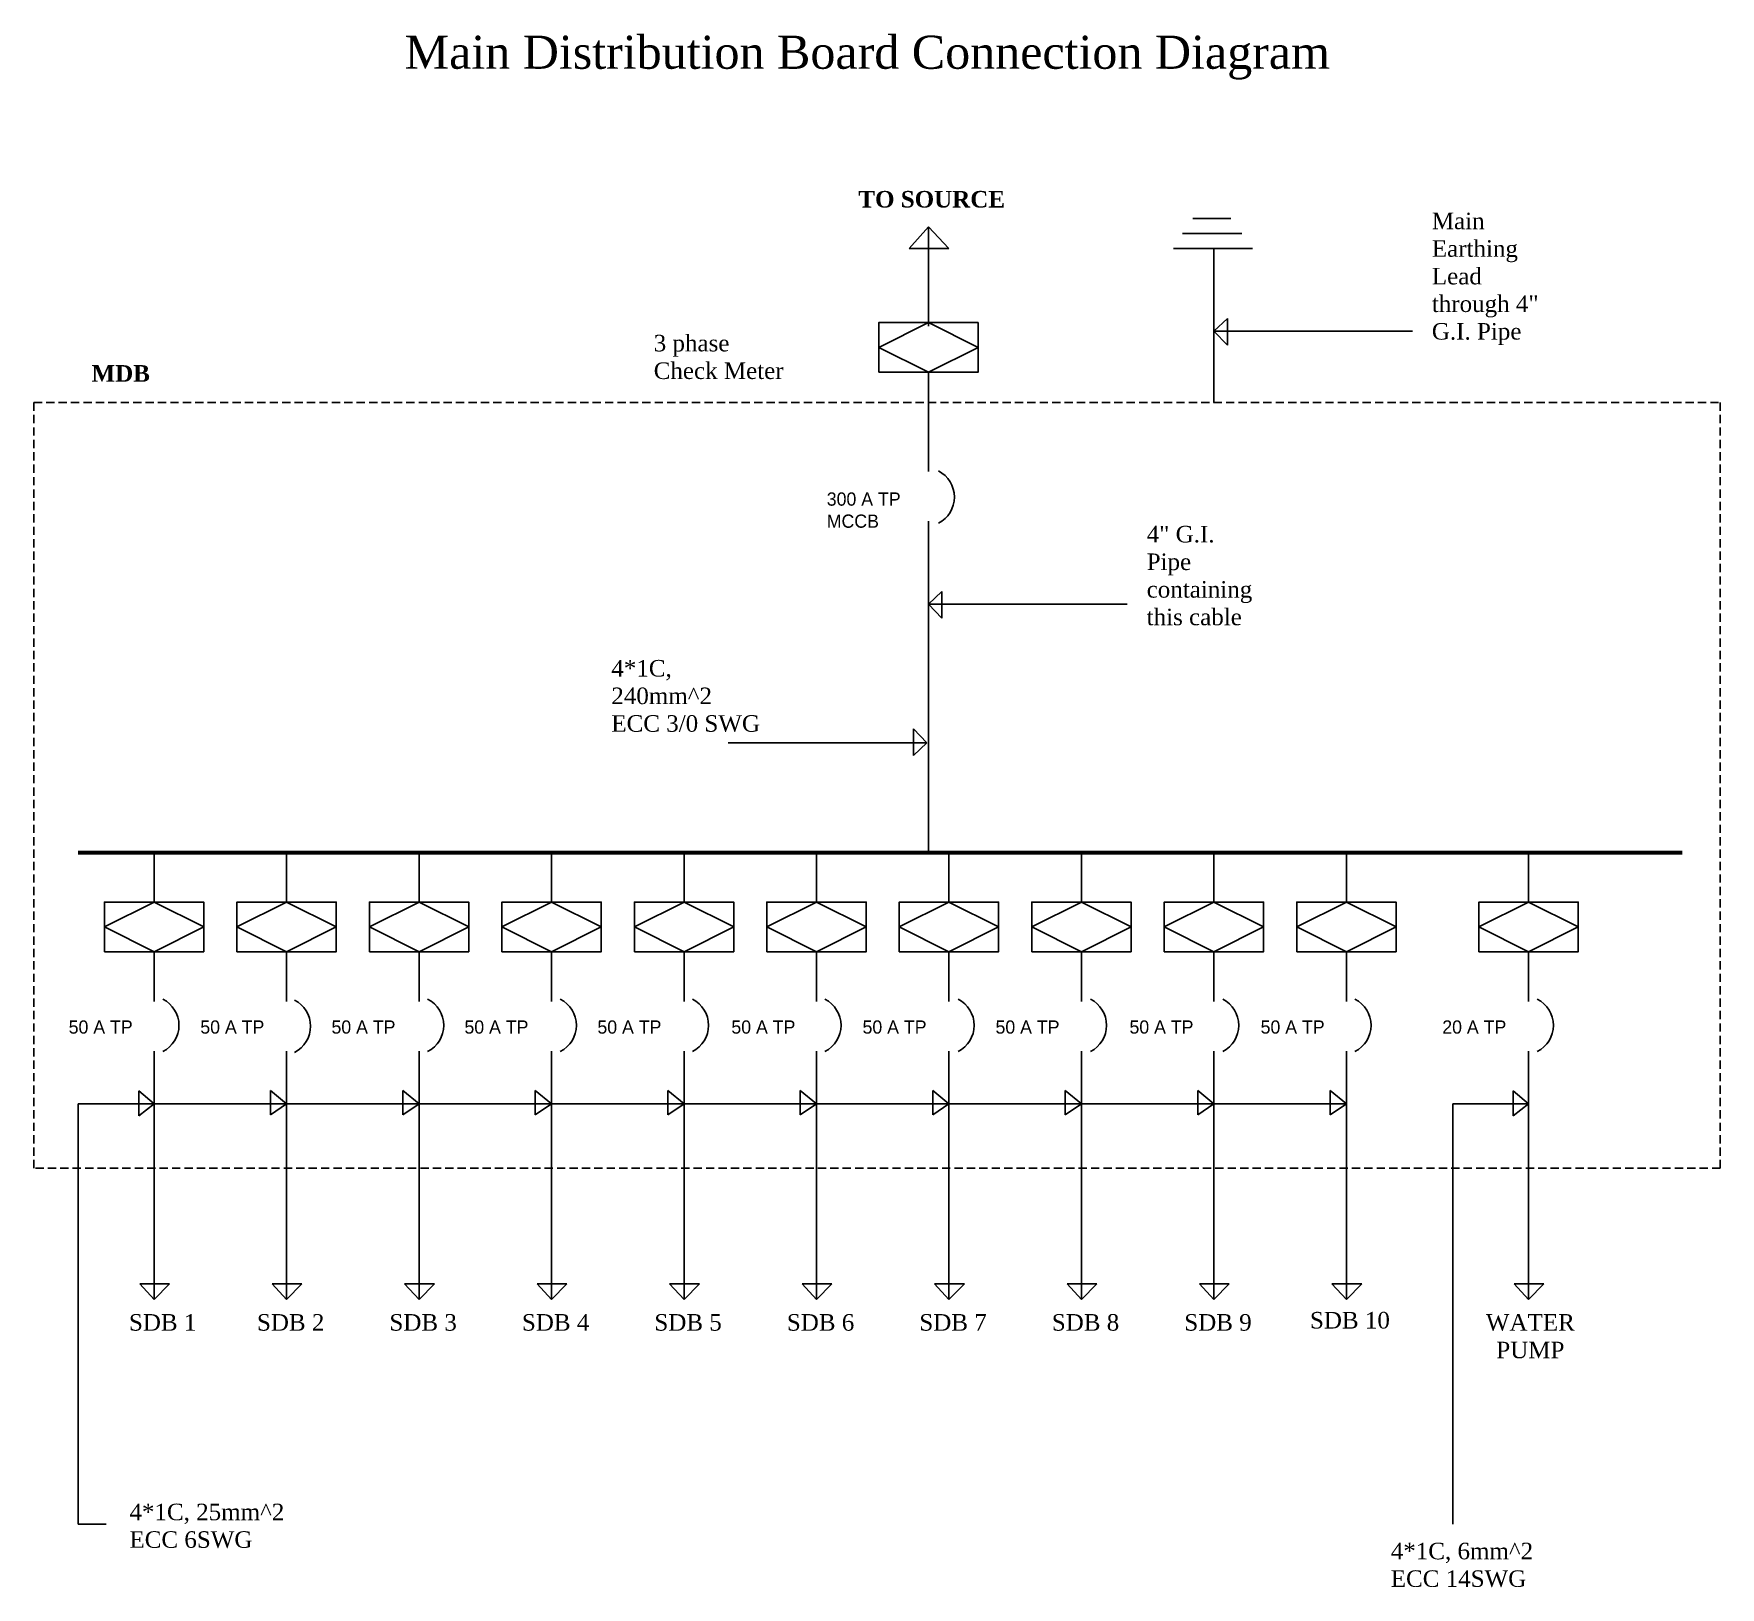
# Model space of a CAD drawing. Header units: inches. Extents: x 5 to 107, y -16 to 77.
import ezdxf

# ---------------------------------------------------------------- set-up
doc = ezdxf.new("R2010")
doc.units = ezdxf.units.IN
doc.header["$MEASUREMENT"] = 0
doc.linetypes.add('DASHED', pattern=[0.75, 0.5, -0.25])
doc.layers.add('Layer1', color=7, linetype='DASHED')
doc.layers.add('Layer2', color=7, linetype='Continuous', lineweight=60)

# ---------------------------------------------------------------- blocks, each defined once
blk = doc.blocks.new('Block')
for p, q in [((33.51, 34.88), (36.51, 36.38)), ((36.51, 36.38), (39.51, 34.88)), ((33.51, 34.88), (33.51, 33.38)), ((33.51, 33.38), (33.51, 34.88)), ((36.51, 33.38), (33.51, 34.88)), ((39.51, 34.88), (36.51, 33.38))]:
    blk.add_line(p, q)
blk.add_lwpolyline([(33.51, 33.38), (39.51, 33.38), (39.51, 36.38), (33.51, 36.38)], close=True)
blk = doc.blocks.new('big arrow')
for p, q in [((12.74, 16.05), (12.74, 1.05)), ((13.67, 1.98), (11.87, 1.98)), ((11.87, 1.98), (12.74, 1.05)), ((12.74, 1.05), (13.67, 1.98))]:
    blk.add_line(p, q)
blk = doc.blocks.new('small arrow')
for p, q in [((20.74, 12.87), (19.76, 13.66)), ((19.76, 13.66), (19.76, 12.19)), ((12.74, 12.87), (20.74, 12.87)), ((19.76, 12.19), (20.74, 12.87))]:
    blk.add_line(p, q)
blk = doc.blocks.new('Arrow 2')
for p, q in [((12.74, 12.87), (11.81, 13.64)), ((11.81, 13.64), (11.81, 12.13)), ((8.16, 12.87), (12.74, 12.87)), ((11.81, 12.13), (12.74, 12.87))]:
    blk.add_line(p, q)
blk = doc.blocks.new('Arrow 5')
for p, q in [((102.07, 13.41), (102.07, 1.41)), ((102.92, 2.22), (101.31, 2.22)), ((101.31, 2.22), (102.07, 1.41)), ((102.07, 1.41), (102.92, 2.22))]:
    blk.add_line(p, q)

msp = doc.modelspace()

# ---------------------------------------------------------------- linework, layer by layer
for p, q in [((75.47, 66.33), (77.76, 66.33)), ((59.5, 65.84), (58.34, 64.52)), ((59.5, 59.84), (59.5, 65.84)), ((60.74, 64.52), (59.5, 65.84)), ((74.84, 65.43), (78.42, 65.43)), ((58.34, 64.52), (60.74, 64.52)), ((74.3, 64.52), (79.06, 64.52)), ((76.74, 55.22), (76.74, 64.52)), ((59.5, 51.05), (59.5, 57.05)), ((59.5, 43.05), (59.5, 48.05)), ((59.5, 28.05), (59.5, 43.05)), ((12.74, 25.05), (12.74, 28.05)), ((20.74, 25.05), (20.74, 28.05)), ((28.74, 25.05), (28.74, 28.05)), ((36.74, 25.05), (36.74, 28.05)), ((44.74, 25.05), (44.74, 28.05)), ((52.74, 25.05), (52.74, 28.05)), ((60.74, 25.05), (60.74, 28.05)), ((68.74, 25.05), (68.74, 28.05)), ((76.74, 25.05), (76.74, 28.05)), ((84.74, 25.05), (84.74, 28.05)), ((95.74, 25.05), (95.74, 28.05)), ((12.74, 22.05), (12.74, 19.05)), ((20.74, 22.05), (20.74, 19.05)), ((28.74, 22.05), (28.74, 19.05)), ((36.74, 22.05), (36.74, 19.05)), ((44.74, 22.05), (44.74, 19.05)), ((52.74, 22.05), (52.74, 19.05)), ((60.74, 22.05), (60.74, 19.05)), ((68.74, 22.05), (68.74, 19.05)), ((76.74, 22.05), (76.74, 19.05)), ((84.74, 22.05), (84.74, 19.05)), ((95.74, 22.05), (95.74, 19.05)), ((8.16, -12.53), (8.16, 12.87)), ((91.16, -12.53), (91.16, 12.87)), ((8.16, 9.42), (8.18, 9.42)), ((9.84, -12.53), (8.16, -12.53)), ((9.74, -12.53), (9.84, -12.53))]:
    msp.add_line(p, q)
for centre in [(59.3, 49.51), (12.47, 17.6), (20.42, 17.55), (28.46, 17.6), (36.47, 17.6), (44.45, 17.6), (52.45, 17.6), (60.49, 17.6), (68.49, 17.6), (76.47, 17.6), (84.46, 17.6), (95.47, 17.6)]:
    msp.add_arc(centre, 1.77, 296.8225, 63.1775)
at = {"layer": 'Layer1'}
msp.add_lwpolyline([(5.47, 55.22), (107.32, 55.22), (107.32, 8.97), (5.47, 8.97)], close=True, dxfattribs=at)
at = {"layer": 'Layer2'}
msp.add_line((8.16, 28.05), (105.01, 28.05), dxfattribs=at)

# ---------------------------------------------------------------- block references
for p, rotation in [((75.33, 161.61), 270), ((58.09, 145.12), 270), ((60.82, -67.4), 90)]:
    msp.add_blockref('Arrow 5', p, dxfattribs=dict(rotation=rotation))
for name, p in [('Block', (22.99, 23.67)), ('Block', (-23.77, -11.33)), ('Block', (-15.77, -11.33)), ('Block', (-7.77, -11.33)), ('Block', (0.23, -11.33)), ('Block', (8.23, -11.33)), ('Block', (16.23, -11.33)), ('Block', (24.23, -11.33)), ('Block', (32.23, -11.33)), ('Block', (40.23, -11.33)), ('Block', (48.23, -11.33)), ('Block', (59.23, -11.33)), ('big arrow', (0, 0)), ('big arrow', (8, 0)), ('big arrow', (16, 0)), ('big arrow', (24, 0)), ('big arrow', (32, 0)), ('big arrow', (40, 0)), ('big arrow', (48, 0)), ('big arrow', (56, 0)), ('big arrow', (64, 0)), ('big arrow', (72, 0)), ('big arrow', (83, 0)), ('Arrow 2', (0, 0)), ('small arrow', (0, 0)), ('small arrow', (8, 0)), ('small arrow', (16, 0)), ('small arrow', (24, 0)), ('small arrow', (32, 0)), ('small arrow', (40, 0)), ('small arrow', (48, 0)), ('small arrow', (56, 0)), ('small arrow', (64, 0)), ('Arrow 2', (83, 0))]:
    msp.add_blockref(name, p)

# ---------------------------------------------------------------- texts
for s, insert, char_height, width, attachment_point in [('{\\fTimes New Roman|b0|i0|c0|p18;Main Distribution Board Connection Diagram}', (27.87, 77.38), 2, 58.4906, 1), ('\\pi-3,l3,t3;{\\fTimes New Roman|b1|i0|c0|p18;TO SOURCE}', (55.27, 68), 1, 10.6392, 1), ('{\\fTimes New Roman|b0|i0|c0|p18;Main \\PEarthing \\PLead \\Pthrough 4" \\PG.I. Pipe}', (89.9, 66.69), 1, 11.0265, 1), ('{\\fTimes New Roman|b0|i0|c0|p18;3 phase \\PCheck Meter}', (42.91, 59.31), 1, 12.3587, 1), ('{\\fTimes New Roman|b1|i0|c0|p18;MDB}', (8.96, 57.48), 1, 6.2331, 1), ('300 A TP\\PMCCB', (53.36, 49.79), 0.8, 9.1347, 1), ('{\\fTimes New Roman|b0|i0|c0|p18;4" G.I. \\PPipe\\Pcontaining\\Pthis cable}', (72.68, 47.77), 1, 11.0265, 1), ('\\A1;{\\fTimes New Roman|b0|i0|c0|p18;4*1C,\\P240mm^ 2\\PECC 3/0 SWG}', (40.35, 39.67), 1, 11.0265, 1), ('50 A TP', (7.58, 17.9), 0.8, 7.4138, 1), ('50 A TP', (15.53, 17.9), 0.8, 7.4138, 1), ('50 A TP', (23.45, 17.9), 0.8, 7.4138, 1), ('50 A TP', (31.48, 17.9), 0.8, 7.4138, 1), ('50 A TP', (39.51, 17.9), 0.8, 7.4138, 1), ('50 A TP', (47.6, 17.9), 0.8, 7.4138, 1), ('50 A TP', (55.52, 17.9), 0.8, 7.4138, 1), ('50 A TP', (63.55, 17.9), 0.8, 7.4138, 1), ('50 A TP', (71.64, 17.9), 0.8, 7.4138, 1), ('50 A TP', (79.56, 17.9), 0.8, 7.4138, 1), ('20 A TP', (90.53, 17.9), 0.8, 7.4138, 1), ('{\\fTimes New Roman|b0|i0|c0|p18;SDB 1}', (11.22, 0.16), 1, 6.2331, 1), ('{\\fTimes New Roman|b0|i0|c0|p18;SDB 2}', (18.95, 0.16), 1, 6.2331, 1), ('{\\fTimes New Roman|b0|i0|c0|p18;SDB 3}', (26.95, 0.16), 1, 6.2331, 1), ('{\\fTimes New Roman|b0|i0|c0|p18;SDB 4}', (34.95, 0.16), 1, 6.2331, 1), ('{\\fTimes New Roman|b0|i0|c0|p18;SDB 5}', (42.95, 0.16), 1, 6.2331, 1), ('{\\fTimes New Roman|b0|i0|c0|p18;SDB 6}', (50.95, 0.16), 1, 6.2331, 1), ('{\\fTimes New Roman|b0|i0|c0|p18;SDB 7}', (58.95, 0.16), 1, 6.2331, 1), ('{\\fTimes New Roman|b0|i0|c0|p18;SDB 8}', (66.95, 0.16), 1, 6.2331, 1), ('{\\fTimes New Roman|b0|i0|c0|p18;SDB 9}', (74.95, 0.16), 1, 6.2331, 1), ('{\\fTimes New Roman|b0|i0|c0|p18;SDB 10}', (82.54, 0.29), 1, 6.2331, 1), ('{\\fTimes New Roman|b0|i0|c0|p18;WATER\\PPUMP}', (95.85, 0.16), 1, 6.2331, 2), ('\\A1;{\\fTimes New Roman|b0|i0|c0|p18;4*1C, 25mm^ 2\\PECC 6SWG}', (11.25, -11.29), 1, 11.7184, 1), ('\\A1;{\\fTimes New Roman|b0|i0|c0|p18;4*1C, 6mm^ 2\\PECC 14SWG}', (87.42, -13.65), 1, 11.7184, 1)]:
    msp.add_mtext(s, dxfattribs=dict(insert=insert, char_height=char_height, width=width, attachment_point=attachment_point))

doc.saveas('drawing.dxf')
